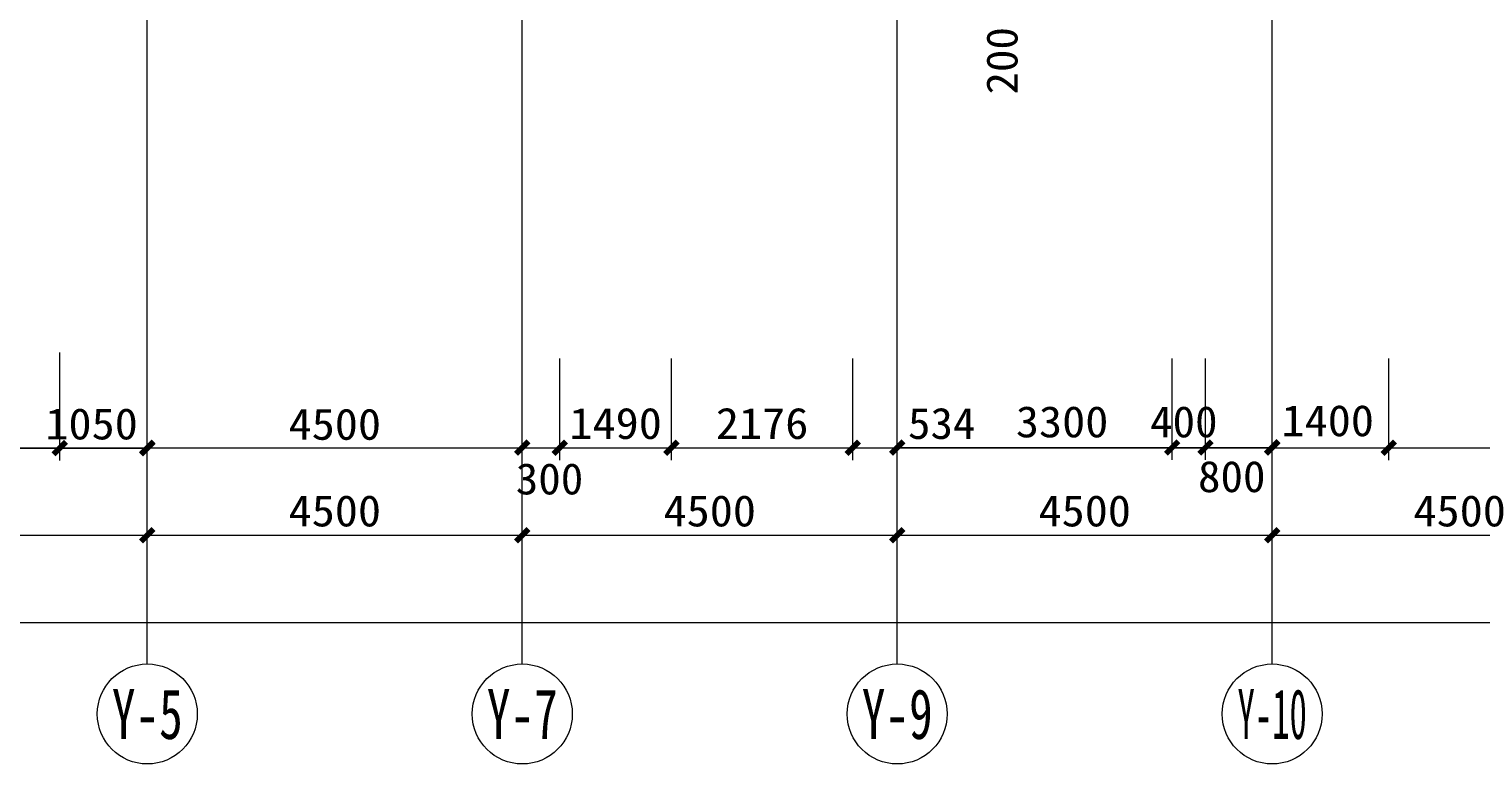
# Model space of a CAD drawing. Extents: x -307567 to 704339, y -10277 to 165507.
# Drawn here: x -60748 to -43323, y 10346 to 19167 of the extents above; entities that cross this region are included whole.
import ezdxf
from ezdxf.enums import TextEntityAlignment as Align

# ---------------------------------------------------------------- set-up
doc = ezdxf.new("R2010")
doc.units = 0
doc.header["$MEASUREMENT"] = 0
doc.layers.add('我的', color=255, linetype='CONTINUOUS', lineweight=0)
doc.styles.get("Standard").update_dxf_attribs({"font": 'txt', "height": 3})

msp = doc.modelspace()

# ---------------------------------------------------------------- linework, layer by layer
at = {"layer": '我的', "color": 0}
for p, q in [((-59328.13321, 14141.83177), (-59328.13321, 77580.27533)), ((-54828.15571, 14141.83177), (-54828.15571, 77580.27533)), ((-50328.17821, 14141.83177), (-50328.17821, 77580.27533)), ((-45828.20071, 14141.83177), (-45828.20071, 77580.27533)), ((-54828.15571, 15836.46984), (-54828.15571, 21080.55936)), ((-59328.13321, 13991.83252), (-59328.13321, 15574.28987)), ((-54828.15571, 13991.83252), (-54828.15571, 15574.28987)), ((-50328.17821, 13991.83252), (-50328.17821, 15574.28987)), ((-50328.17821, 13994.71756), (-50328.17821, 15574.28987)), ((-45828.20071, 13991.83252), (-45828.20071, 15574.28987)), ((-45828.20071, 13994.71756), (-45828.20071, 15574.28987)), ((-60379.15334, 13986.14827), (-60379.15334, 15286.16914)), ((-59328.13321, 13986.14827), (-59328.13321, 15286.16914)), ((-54377.75513, 13991.83252), (-54377.75513, 15211.29139)), ((-53037.75939, 13991.83252), (-53037.75939, 15211.29139)), ((-50861.85474, 13991.83252), (-50861.85474, 15211.29139)), ((-47028.19471, 13994.71756), (-47028.19471, 15211.29139)), ((-46628.22112, 13994.71756), (-46628.22112, 15211.29139)), ((-44429.20868, 13991.83252), (-44429.20868, 15211.29139)), ((-63828.11071, 14136.14752), (-60379.15334, 14136.14752)), ((-61278.12346, 14141.83177), (-54828.15571, 14141.83177)), ((-60379.15334, 14136.14752), (-59328.13321, 14136.14752)), ((-59328.13321, 11545.59803), (-59328.13321, 14141.83177)), ((-54828.15571, 11545.59803), (-54828.15571, 14141.83177)), ((-54828.15571, 14141.83177), (-54377.75513, 14141.83177)), ((-54377.75513, 14141.83177), (-53037.75939, 14141.83177)), ((-53037.75939, 14141.83177), (-50861.85474, 14141.83177)), ((-50861.85474, 14141.83177), (-50328.17821, 14141.83177)), ((-50328.17821, 14144.71681), (-47028.19471, 14144.71681)), ((-50328.17821, 11545.59803), (-50328.17821, 14141.83177)), ((-50328.17821, 14141.83177), (-23528.33662, 14141.83177)), ((-47028.19471, 14144.71681), (-46628.22112, 14144.71681)), ((-46628.22112, 14144.71681), (-45828.20071, 14144.71681)), ((-45828.20071, 11545.59803), (-45828.20071, 14141.83177)), ((-45828.20071, 14141.83177), (-44429.20868, 14141.83177)), ((-63828.11071, 13091.83702), (-59328.13321, 13091.83702)), ((-59328.13321, 13091.83702), (-54828.15571, 13091.83702)), ((-54828.15571, 13091.83702), (-50328.17821, 13091.83702)), ((-50328.17821, 13091.83702), (-45828.20071, 13091.83702)), ((-45828.20071, 13091.83702), (-41328.22321, 13091.83702)), ((-68777.57327, 12041.84227), (-7028.41912, 12041.84227))]:
    msp.add_line(p, q, dxfattribs=at)
at = {"layer": '我的', "color": 0, "const_width": 67.49966}
for points in [[(-60454.15297, 14061.14789), (-60304.15372, 14211.14714)], [(-59403.13283, 14066.83214), (-59253.13358, 14216.83139)], [(-59403.13283, 14061.14789), (-59253.13358, 14211.14714)], [(-54903.15533, 14066.83214), (-54753.15608, 14216.83139)], [(-54452.75475, 14066.83214), (-54302.7555, 14216.83139)], [(-53112.75901, 14066.83214), (-52962.75976, 14216.83139)], [(-50936.85436, 14066.83214), (-50786.85511, 14216.83139)], [(-50403.17783, 14069.71718), (-50253.17858, 14219.71643)], [(-50403.17783, 14066.83214), (-50253.17858, 14216.83139)], [(-47103.19433, 14069.71718), (-46953.19508, 14219.71643)], [(-46703.22075, 14069.71718), (-46553.2215, 14219.71643)], [(-45903.20033, 14072.89748), (-45753.20108, 14222.89673)], [(-45903.20033, 14069.71718), (-45753.20108, 14219.71643)], [(-45903.20033, 14066.83214), (-45753.20108, 14216.83139)], [(-44504.2083, 14066.83214), (-44354.20905, 14216.83139)], [(-59403.13283, 13016.83739), (-59253.13358, 13166.83664)], [(-54903.15533, 13016.83739), (-54753.15608, 13166.83664)], [(-50403.17783, 13016.83739), (-50253.17858, 13166.83664)], [(-45903.20033, 13016.83739), (-45753.20108, 13166.83664)]]:
    msp.add_lwpolyline(points, dxfattribs=at)
at = {"layer": '我的', "color": 0}
for centre in [(-59328.13321, 10945.60103), (-54828.15571, 10945.60103), (-50328.17821, 10945.60103), (-45828.20071, 10945.60103)]:
    msp.add_circle(centre, 599.997, dxfattribs=at)

# ---------------------------------------------------------------- texts
at = {"layer": '我的', "color": 0, "width": 0.925715}
msp.add_text('200', height=374.998125, rotation=90, dxfattribs=at).set_placement((-48884.47205, 18380.57286), (-48884.47205, 19190.56904), align=Align.FIT)
at = {"layer": '我的', "color": 0}
for s, height, width, p, p2 in [('1400', 374.998125, 0.986686, (-45716.61679, 14279.71865), (-44606.60037, 14279.71865)), ('1050', 374.998125, 0.986686, (-60552.15053, 14241.14653), (-59442.1341, 14241.14653)), ('4500', 374.998125, 0.887988, (-57633.13436, 14236.83213), (-56523.15456, 14236.83213)), ('1490', 374.998125, 0.934755, (-54262.76547, 14246.83193), (-53152.74905, 14246.83193)), ('2176', 374.998125, 0.887988, (-52504.81527, 14246.83193), (-51394.83547, 14246.83193)), ('534', 374.998125, 0.810022, (-50199.19936, 14246.83193), (-49389.18144, 14246.83193)), ('3300', 374.998125, 0.887988, (-48904.32058, 14266.1609), (-47794.34078, 14266.1609)), ('400', 374.998125, 0.925698, (-47293.84279, 14266.15976), (-46483.86149, 14266.15976)), ('300', 374.998125, 0.925698, (-54906.19487, 13580.87037), (-54096.21357, 13580.87037)), ('800', 374.998125, 0.925739, (-46718.71139, 13608.41959), (-45908.69347, 13608.41959)), ('4500', 374.998125, 0.887988, (-57633.13436, 13196.83718), (-56523.15456, 13196.83718)), ('4500', 374.998125, 0.887988, (-53133.15686, 13196.83718), (-52023.17706, 13196.83718)), ('4500', 374.998125, 0.887988, (-48633.17936, 13196.83718), (-47523.19956, 13196.83718)), ('4500', 374.998125, 0.887988, (-44133.20186, 13196.83718), (-43023.22206, 13196.83718)), ('Y-5', 599.997, 0.531555, (-59753.37522, 10645.60253), (-58902.89119, 10645.60253)), ('Y-7', 599.997, 0.531555, (-55253.39772, 10645.60253), (-54402.91369, 10645.60253)), ('Y-9', 599.997, 0.531555, (-50753.42022, 10645.60253), (-49902.93619, 10645.60253)), ('Y-10', 599.997, 0.438162, (-46244.4706, 10645.60253), (-45411.96744, 10645.60253))]:
    msp.add_text(s, height=height, dxfattribs=dict(at, width=width)).set_placement(p, p2, align=Align.FIT)

doc.saveas('drawing.dxf')
